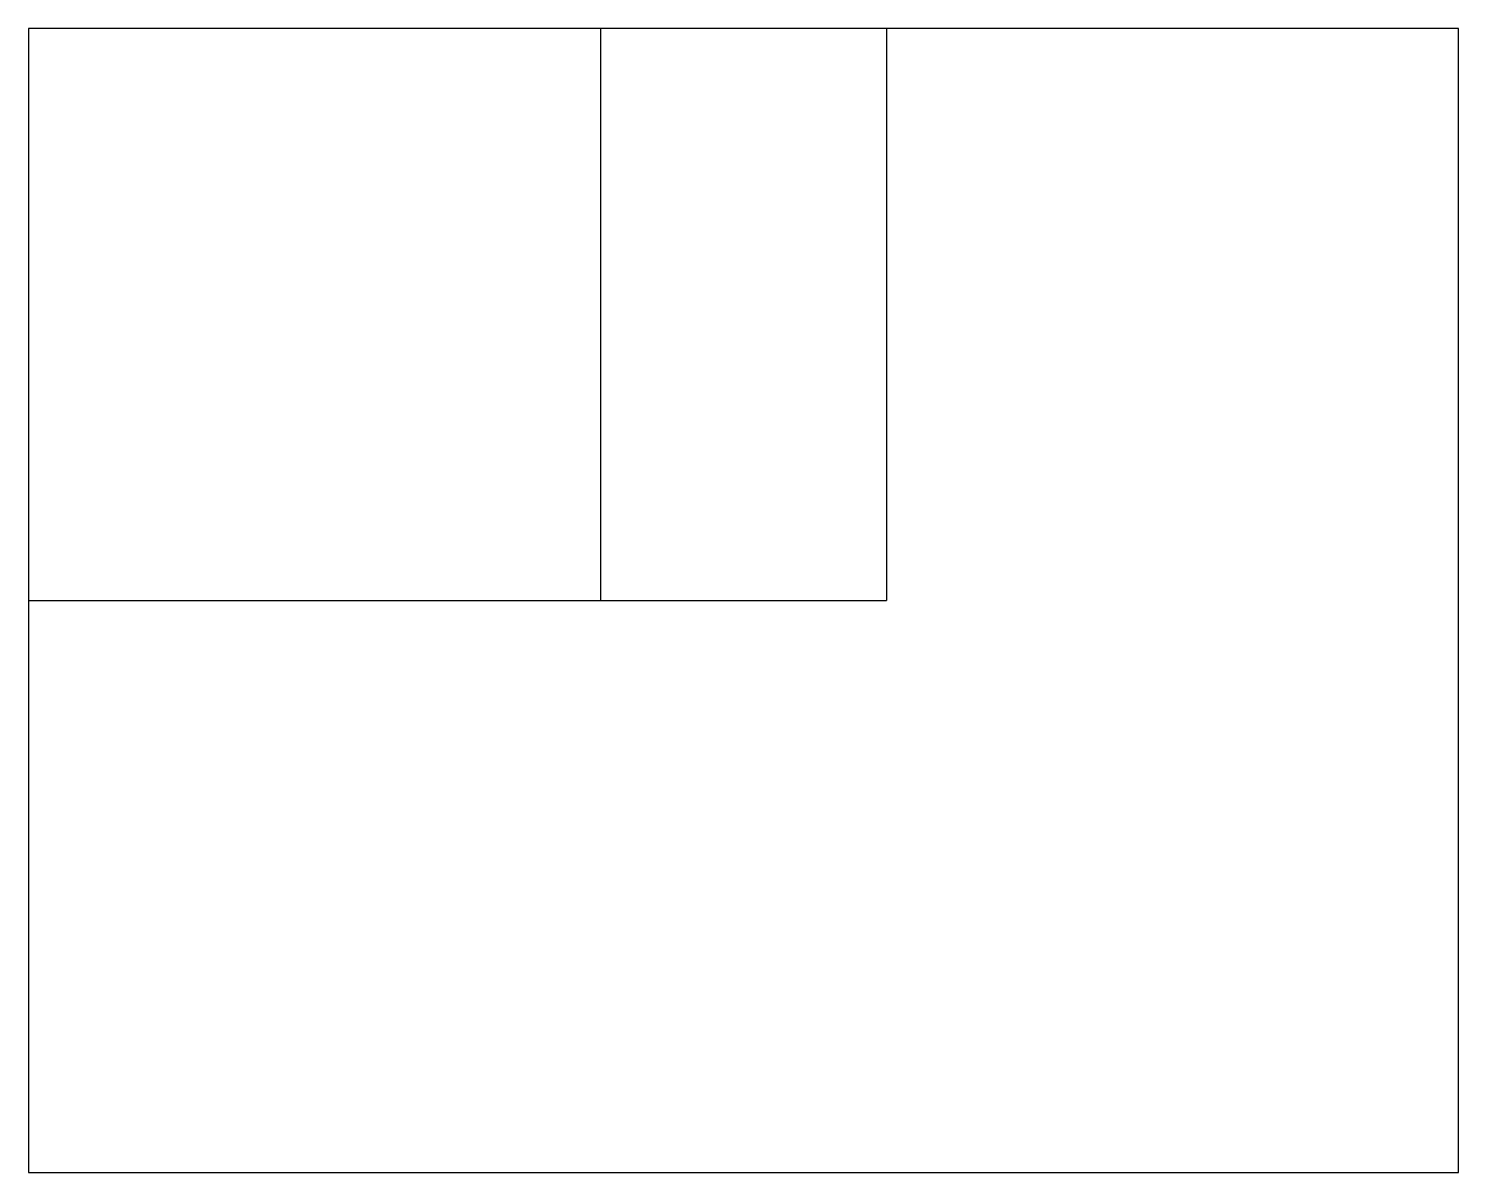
# Model space of a CAD drawing. Header units: metres. Extents: x 0 to 10, y 0 to 8.
import ezdxf

# ---------------------------------------------------------------- set-up
doc = ezdxf.new("R2010")
doc.units = ezdxf.units.M

msp = doc.modelspace()

# ---------------------------------------------------------------- linework, layer by layer
for p, q in [((4, 8), (4, 4)), ((6, 8), (6, 4)), ((0, 4), (4, 4)), ((4, 4), (6, 4))]:
    msp.add_line(p, q)
msp.add_lwpolyline([(0, 0), (10, 0), (10, 8), (0, 8), (0, 0)])

doc.saveas('drawing.dxf')
